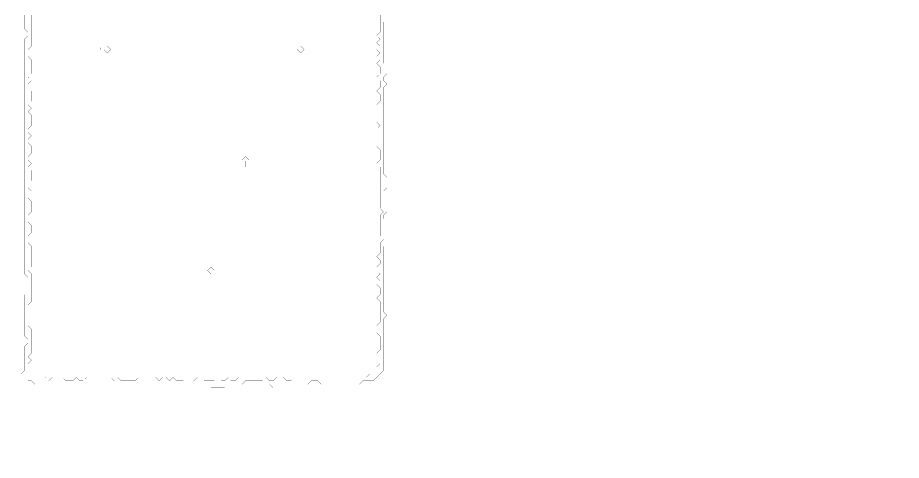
# Model space of a CAD drawing. Header units: metres. Extents: x 0 to 5226, y -5226 to 0.
# Drawn here: x 2608 to 5226, y -5226 to -3914 of the extents above; entities that cross this region are included whole.
import ezdxf

# ---------------------------------------------------------------- set-up
doc = ezdxf.new("R2010")
doc.units = ezdxf.units.M
doc.layers.add('conductor', color=1, linetype='Continuous')
doc.layers.add('substrate', color=5, linetype='Continuous')

msp = doc.modelspace()

# ---------------------------------------------------------------- linework, layer by layer
at = {"layer": 'conductor', "const_width": 0.5}
msp.add_lwpolyline([(2648.7, -3906.5), (2648.7, -3916.8), (2648.7, -3927), (2648.7, -3937.2), (2648.7, -3947.5), (2648.7, -3957.7), (2648.7, -3967.9), (2648.7, -3978.1), (2648.7, -3988.4), (2648.7, -3998.6), (2638.5, -4008.8), (2648.7, -4019), (2638.5, -4029.3), (2648.7, -4039.5), (2648.7, -4049.7), (2648.7, -4059.9), (2648.7, -4070.2), (2648.7, -4080.4), (2638.5, -4090.6), (2648.7, -4100.9), (2638.5, -4111.1), (2638.5, -4121.3), (2648.7, -4131.5), (2648.7, -4141.8), (2648.7, -4152), (2648.7, -4162.2), (2638.5, -4172.4), (2648.7, -4182.7), (2638.5, -4192.9), (2648.7, -4203.1), (2648.7, -4213.3), (2648.7, -4223.6), (2648.7, -4233.8), (2638.5, -4244), (2638.5, -4254.2), (2648.7, -4264.5), (2638.5, -4274.7), (2638.5, -4284.9), (2648.7, -4295.2), (2648.7, -4305.4), (2648.7, -4315.6), (2638.5, -4325.8), (2638.5, -4336.1), (2648.7, -4346.3), (2638.5, -4356.5), (2648.7, -4366.7), (2648.7, -4377), (2648.7, -4387.2), (2648.7, -4397.4), (2638.5, -4407.6), (2638.5, -4417.9), (2648.7, -4428.1), (2638.5, -4438.3), (2638.5, -4448.6), (2648.7, -4458.8), (2648.7, -4469), (2648.7, -4479.2), (2648.7, -4489.5), (2638.5, -4499.7), (2648.7, -4509.9), (2638.5, -4520.1), (2648.7, -4530.4), (2648.7, -4540.6), (2648.7, -4550.8), (2638.5, -4561), (2638.5, -4571.3), (2638.5, -4581.5), (2648.7, -4591.7), (2648.7, -4602), (2648.7, -4612.2), (2648.7, -4622.4), (2648.7, -4632.6), (2648.7, -4642.9), (2648.7, -4653.1), (2638.5, -4663.3), (2648.7, -4673.5), (2648.7, -4683.8), (2648.7, -4694), (2648.7, -4704.2), (2648.7, -4714.4), (2648.7, -4724.7), (2648.7, -4734.9), (2648.7, -4745.1), (2648.7, -4755.4), (2638.5, -4765.6), (2638.5, -4775.8), (2638.5, -4786), (2648.7, -4796.3), (2638.5, -4806.5), (2638.5, -4816.7), (2638.5, -4826.9), (2648.7, -4837.2), (2648.7, -4847.4), (2648.7, -4857.6), (2648.7, -4867.8), (2648.7, -4878.1), (2648.7, -4888.3), (2648.7, -4898.5), (2648.7, -4908.8), (2638.5, -4919), (2648.7, -4929.2), (2638.5, -4939.4), (2638.5, -4949.7), (2638.5, -4959.9), (2648.7, -4970.1), (2658.9, -4980.3), (2669.1, -4980.3), (2679.4, -4980.3), (2689.6, -4980.3), (2699.8, -4990.6), (2710, -4980.3), (2720.3, -4980.3), (2730.5, -4980.3), (2740.7, -4980.3), (2750.9, -4990.6), (2761.2, -4990.6), (2771.4, -4990.6), (2781.6, -4980.3), (2791.9, -4990.6), (2802.1, -4990.6), (2812.3, -4980.3), (2822.5, -4980.3), (2832.8, -4980.3), (2843, -4980.3), (2853.2, -4980.3), (2863.4, -4980.3), (2873.7, -4980.3), (2883.9, -4980.3), (2894.1, -4990.6), (2904.3, -4980.3), (2914.6, -4990.6), (2924.8, -4990.6), (2935, -4990.6), (2945.2, -4990.6), (2955.5, -4990.6), (2965.7, -4980.3), (2975.9, -4980.3), (2986.2, -4980.3), (2996.4, -4980.3), (3006.6, -4980.3), (3016.8, -4980.3), (3027.1, -4990.6), (3037.3, -4980.3), (3047.5, -4980.3), (3057.7, -4990.6), (3068, -4980.3), (3078.2, -4990.6), (3088.4, -4990.6), (3098.6, -4990.6), (3108.9, -4980.3), (3119.1, -4980.3), (3129.3, -4990.6), (3139.6, -4980.3), (3149.8, -4980.3), (3160, -4990.6), (3170.2, -4990.6), (3180.5, -4990.6), (3190.7, -4990.6), (3200.9, -5000.8), (3211.1, -4990.6), (3221.4, -4990.6), (3231.6, -4980.3), (3241.8, -4990.6), (3252, -4990.6), (3262.3, -4980.3), (3272.5, -4980.3), (3282.7, -4980.3), (3293, -4980.3), (3303.2, -4980.3), (3313.4, -4980.3), (3323.6, -4980.3), (3333.9, -4980.3), (3344.1, -4980.3), (3354.3, -4990.6), (3364.5, -4990.6), (3374.8, -4980.3), (3385, -4980.3), (3395.2, -4980.3), (3405.4, -4990.6), (3415.7, -4990.6), (3425.9, -4980.3), (3436.1, -4980.3), (3446.4, -4980.3), (3456.6, -4980.3), (3466.8, -4980.3), (3477, -4980.3), (3487.3, -4980.3), (3497.5, -4980.3), (3507.7, -4980.3), (3517.9, -4980.3), (3528.2, -4980.3), (3538.4, -4980.3), (3548.6, -4980.3), (3558.8, -4980.3), (3569.1, -4980.3), (3579.3, -4980.3), (3589.5, -4980.3), (3599.8, -4980.3), (3610, -4980.3), (3620.2, -4980.3), (3630.4, -4980.3), (3640.7, -4980.3), (3650.9, -4970.1), (3661.1, -4970.1), (3671.3, -4959.9), (3671.3, -4949.7), (3681.6, -4939.4), (3671.3, -4929.2), (3671.3, -4919), (3671.3, -4908.8), (3681.6, -4898.5), (3681.6, -4888.3), (3681.6, -4878.1), (3681.6, -4867.8), (3681.6, -4857.6), (3671.3, -4847.4), (3671.3, -4837.2), (3671.3, -4826.9), (3681.6, -4816.7), (3681.6, -4806.5), (3681.6, -4796.3), (3681.6, -4786), (3681.6, -4775.8), (3681.6, -4765.6), (3681.6, -4755.4), (3671.3, -4745.1), (3681.6, -4734.9), (3681.6, -4724.7), (3681.6, -4714.4), (3671.3, -4704.2), (3681.6, -4694), (3671.3, -4683.8), (3681.6, -4673.5), (3671.3, -4663.3), (3671.3, -4653.1), (3681.6, -4642.9), (3681.6, -4632.6), (3671.3, -4622.4), (3681.6, -4612.2), (3681.6, -4602), (3681.6, -4591.7), (3681.6, -4581.5), (3691.8, -4571.3), (3681.6, -4561), (3681.6, -4550.8), (3681.6, -4540.6), (3681.6, -4530.4), (3681.6, -4520.1), (3681.6, -4509.9), (3681.6, -4499.7), (3691.8, -4489.5), (3681.6, -4479.2), (3681.6, -4469), (3681.6, -4458.8), (3681.6, -4448.6), (3681.6, -4438.3), (3681.6, -4428.1), (3681.6, -4417.9), (3681.6, -4407.6), (3681.6, -4397.4), (3681.6, -4387.2), (3681.6, -4377), (3681.6, -4366.7), (3681.6, -4356.5), (3671.3, -4346.3), (3681.6, -4336.1), (3681.6, -4325.8), (3681.6, -4315.6), (3681.6, -4305.4), (3671.3, -4295.2), (3671.3, -4284.9), (3671.3, -4274.7), (3671.3, -4264.5), (3671.3, -4254.2), (3671.3, -4244), (3681.6, -4233.8), (3671.3, -4223.6), (3671.3, -4213.3), (3671.3, -4203.1), (3671.3, -4192.9), (3671.3, -4182.7), (3671.3, -4172.4), (3681.6, -4162.2), (3681.6, -4152), (3681.6, -4141.8), (3671.3, -4131.5), (3681.6, -4121.3), (3681.6, -4111.1), (3681.6, -4100.9), (3671.3, -4090.6), (3681.6, -4080.4), (3681.6, -4070.2), (3681.6, -4059.9), (3671.3, -4049.7), (3681.6, -4039.5), (3671.3, -4029.3), (3681.6, -4019), (3671.3, -4008.8), (3681.6, -3998.6), (3671.3, -3988.4), (3681.6, -3978.1), (3671.3, -3967.9), (3681.6, -3957.7), (3681.6, -3947.5), (3681.6, -3937.2), (3681.6, -3927), (3681.6, -3916.8), (3681.6, -3906.5)], dxfattribs=at)
for points in [[(2843, -3998.6), (2853.2, -3988.4), (2863.4, -3998.6), (2863.4, -4008.8), (2853.2, -4019), (2843, -4008.8)], [(2863.4, -4008.8), (2873.7, -3998.6), (2883.9, -4008.8), (2873.7, -4019)], [(3436.1, -4008.8), (3446.4, -3998.6), (3456.6, -4008.8), (3446.4, -4019)], [(3272.5, -4336.1), (3282.7, -4325.8), (3293, -4336.1), (3293, -4346.3), (3293, -4356.5), (3282.7, -4366.7), (3272.5, -4356.5), (3272.5, -4346.3)], [(3170.2, -4663.3), (3180.5, -4653.1), (3190.7, -4663.3), (3180.5, -4673.5)]]:
    msp.add_lwpolyline(points, close=True, dxfattribs=at)
at = {"layer": 'substrate', "const_width": 0.5}
for points in [[(2597.5, -5225.8), (2607.8, -5225.8), (2618, -5225.8), (2628.2, -5225.8), (2638.5, -5225.8), (2648.7, -5225.8), (2658.9, -5225.8), (2669.1, -5225.8), (2679.4, -5225.8), (2689.6, -5225.8), (2699.8, -5225.8), (2710, -5225.8), (2720.3, -5225.8), (2730.5, -5225.8), (2740.7, -5225.8), (2750.9, -5225.8), (2761.2, -5225.8), (2771.4, -5225.8), (2781.6, -5225.8), (2791.9, -5225.8), (2802.1, -5225.8), (2812.3, -5225.8), (2822.5, -5225.8), (2832.8, -5225.8), (2843, -5225.8), (2853.2, -5225.8), (2863.4, -5225.8), (2873.7, -5225.8), (2883.9, -5225.8), (2894.1, -5225.8), (2904.3, -5225.8), (2914.6, -5225.8), (2924.8, -5225.8), (2935, -5225.8), (2945.2, -5225.8), (2955.5, -5225.8), (2965.7, -5225.8), (2975.9, -5225.8), (2986.2, -5225.8), (2996.4, -5225.8), (3006.6, -5225.8), (3016.8, -5225.8), (3027.1, -5225.8), (3037.3, -5225.8), (3047.5, -5225.8), (3057.7, -5225.8), (3068, -5225.8), (3078.2, -5225.8), (3088.4, -5225.8), (3098.6, -5225.8), (3108.9, -5225.8), (3119.1, -5225.8), (3129.3, -5225.8), (3139.6, -5225.8), (3149.8, -5225.8), (3160, -5225.8), (3170.2, -5225.8), (3180.5, -5225.8), (3190.7, -5225.8), (3200.9, -5225.8), (3211.1, -5225.8), (3221.4, -5225.8), (3231.6, -5225.8), (3241.8, -5225.8), (3252, -5225.8), (3262.3, -5225.8), (3272.5, -5225.8), (3282.7, -5225.8), (3293, -5225.8), (3303.2, -5225.8), (3313.4, -5225.8), (3323.6, -5225.8), (3333.9, -5225.8), (3344.1, -5225.8), (3354.3, -5225.8), (3364.5, -5225.8), (3374.8, -5225.8), (3385, -5225.8), (3395.2, -5225.8), (3405.4, -5225.8), (3415.7, -5225.8), (3425.9, -5225.8), (3436.1, -5225.8), (3446.4, -5225.8), (3456.6, -5225.8), (3466.8, -5225.8), (3477, -5225.8), (3487.3, -5225.8), (3497.5, -5225.8), (3507.7, -5225.8), (3517.9, -5225.8), (3528.2, -5225.8), (3538.4, -5225.8), (3548.6, -5225.8), (3558.8, -5225.8), (3569.1, -5225.8), (3579.3, -5225.8), (3589.5, -5225.8), (3599.8, -5225.8), (3610, -5225.8), (3620.2, -5225.8), (3630.4, -5225.8), (3640.7, -5225.8), (3650.9, -5225.8), (3661.1, -5225.8), (3671.3, -5225.8), (3681.6, -5225.8), (3691.8, -5225.8), (3702, -5225.8), (3712.2, -5225.8), (3722.5, -5225.8), (3732.7, -5225.8), (3742.9, -5225.8), (3753.1, -5225.8), (3763.4, -5225.8), (3773.6, -5225.8), (3783.8, -5225.8), (3794.1, -5225.8), (3804.3, -5225.8), (3814.5, -5225.8), (3824.7, -5225.8), (3835, -5225.8), (3845.2, -5225.8), (3855.4, -5225.8), (3865.6, -5225.8), (3875.9, -5225.8), (3886.1, -5225.8), (3896.3, -5225.8), (3906.5, -5225.8), (3916.8, -5225.8), (3927, -5225.8), (3937.2, -5225.8), (3947.5, -5225.8), (3957.7, -5225.8), (3967.9, -5225.8), (3978.1, -5225.8), (3988.4, -5225.8), (3998.6, -5225.8), (4008.8, -5225.8), (4019, -5225.8), (4029.3, -5225.8), (4039.5, -5225.8), (4049.7, -5225.8), (4059.9, -5225.8), (4070.2, -5225.8), (4080.4, -5225.8), (4090.6, -5225.8), (4100.9, -5225.8), (4111.1, -5225.8), (4121.3, -5225.8), (4131.5, -5225.8), (4141.8, -5225.8), (4152, -5225.8), (4162.2, -5225.8), (4172.4, -5225.8), (4182.7, -5225.8), (4192.9, -5225.8), (4203.1, -5225.8), (4213.3, -5225.8), (4223.6, -5225.8), (4233.8, -5225.8), (4244, -5225.8), (4254.2, -5225.8), (4264.5, -5225.8), (4274.7, -5225.8), (4284.9, -5225.8), (4295.2, -5225.8), (4305.4, -5225.8), (4315.6, -5225.8), (4325.8, -5225.8), (4336.1, -5225.8), (4346.3, -5225.8), (4356.5, -5225.8), (4366.7, -5225.8), (4377, -5225.8), (4387.2, -5225.8), (4397.4, -5225.8), (4407.6, -5225.8), (4417.9, -5225.8), (4428.1, -5225.8), (4438.3, -5225.8), (4448.6, -5225.8), (4458.8, -5225.8), (4469, -5225.8), (4479.2, -5225.8), (4489.5, -5225.8), (4499.7, -5225.8), (4509.9, -5225.8), (4520.1, -5225.8), (4530.4, -5225.8), (4540.6, -5225.8), (4550.8, -5225.8), (4561, -5225.8), (4571.3, -5225.8), (4581.5, -5225.8), (4591.7, -5225.8), (4602, -5225.8), (4612.2, -5225.8), (4622.4, -5225.8), (4632.6, -5225.8), (4642.9, -5225.8), (4653.1, -5225.8), (4663.3, -5225.8), (4673.5, -5225.8), (4683.8, -5225.8), (4694, -5225.8), (4704.2, -5225.8), (4714.4, -5225.8), (4724.7, -5225.8), (4734.9, -5225.8), (4745.1, -5225.8), (4755.4, -5225.8), (4765.6, -5225.8), (4775.8, -5225.8), (4786, -5225.8), (4796.3, -5225.8), (4806.5, -5225.8), (4816.7, -5225.8), (4826.9, -5225.8), (4837.2, -5225.8), (4847.4, -5225.8), (4857.6, -5225.8), (4867.8, -5225.8), (4878.1, -5225.8), (4888.3, -5225.8), (4898.5, -5225.8), (4908.8, -5225.8), (4919, -5225.8), (4929.2, -5225.8), (4939.4, -5225.8), (4949.7, -5225.8), (4959.9, -5225.8), (4970.1, -5225.8), (4980.3, -5225.8), (4990.6, -5225.8), (5000.8, -5225.8), (5011, -5225.8), (5021.2, -5225.8), (5031.5, -5225.8), (5041.7, -5225.8), (5051.9, -5225.8), (5062.1, -5225.8), (5072.4, -5225.8), (5082.6, -5225.8), (5092.8, -5225.8), (5103.1, -5225.8), (5113.3, -5225.8), (5123.5, -5225.8), (5133.7, -5225.8), (5144, -5225.8), (5154.2, -5225.8), (5164.4, -5225.8), (5174.6, -5225.8), (5184.9, -5225.8), (5195.1, -5225.8), (5205.3, -5225.8), (5215.5, -5225.8), (5225.8, -5225.8), (5225.8, -5215.5), (5225.8, -5205.3), (5225.8, -5195.1), (5225.8, -5184.9), (5225.8, -5174.6), (5225.8, -5164.4), (5225.8, -5154.2), (5225.8, -5144), (5225.8, -5133.7), (5225.8, -5123.5), (5225.8, -5113.3), (5225.8, -5103.1), (5225.8, -5092.8), (5225.8, -5082.6), (5225.8, -5072.4), (5225.8, -5062.1), (5225.8, -5051.9), (5225.8, -5041.7), (5225.8, -5031.5), (5225.8, -5021.2), (5225.8, -5011), (5225.8, -5000.8), (5225.8, -4990.6), (5225.8, -4980.3), (5225.8, -4970.1), (5225.8, -4959.9), (5225.8, -4949.7), (5225.8, -4939.4), (5225.8, -4929.2), (5225.8, -4919), (5225.8, -4908.8), (5225.8, -4898.5), (5225.8, -4888.3), (5225.8, -4878.1), (5225.8, -4867.8), (5225.8, -4857.6), (5225.8, -4847.4), (5225.8, -4837.2), (5225.8, -4826.9), (5225.8, -4816.7), (5225.8, -4806.5), (5225.8, -4796.3), (5225.8, -4786), (5225.8, -4775.8), (5225.8, -4765.6), (5225.8, -4755.4), (5225.8, -4745.1), (5225.8, -4734.9), (5225.8, -4724.7), (5225.8, -4714.4), (5225.8, -4704.2), (5225.8, -4694), (5225.8, -4683.8), (5225.8, -4673.5), (5225.8, -4663.3), (5225.8, -4653.1), (5225.8, -4642.9), (5225.8, -4632.6), (5225.8, -4622.4), (5225.8, -4612.2), (5225.8, -4602), (5225.8, -4591.7), (5225.8, -4581.5), (5225.8, -4571.3), (5225.8, -4561), (5225.8, -4550.8), (5225.8, -4540.6), (5225.8, -4530.4), (5225.8, -4520.1), (5225.8, -4509.9), (5225.8, -4499.7), (5225.8, -4489.5), (5225.8, -4479.2), (5225.8, -4469), (5225.8, -4458.8), (5225.8, -4448.6), (5225.8, -4438.3), (5225.8, -4428.1), (5225.8, -4417.9), (5225.8, -4407.6), (5225.8, -4397.4), (5225.8, -4387.2), (5225.8, -4377), (5225.8, -4366.7), (5225.8, -4356.5), (5225.8, -4346.3), (5225.8, -4336.1), (5225.8, -4325.8), (5225.8, -4315.6), (5225.8, -4305.4), (5225.8, -4295.2), (5225.8, -4284.9), (5225.8, -4274.7), (5225.8, -4264.5), (5225.8, -4254.2), (5225.8, -4244), (5225.8, -4233.8), (5225.8, -4223.6), (5225.8, -4213.3), (5225.8, -4203.1), (5225.8, -4192.9), (5225.8, -4182.7), (5225.8, -4172.4), (5225.8, -4162.2), (5225.8, -4152), (5225.8, -4141.8), (5225.8, -4131.5), (5225.8, -4121.3), (5225.8, -4111.1), (5225.8, -4100.9), (5225.8, -4090.6), (5225.8, -4080.4), (5225.8, -4070.2), (5225.8, -4059.9), (5225.8, -4049.7), (5225.8, -4039.5), (5225.8, -4029.3), (5225.8, -4019), (5225.8, -4008.8), (5225.8, -3998.6), (5225.8, -3988.4), (5225.8, -3978.1), (5225.8, -3967.9), (5225.8, -3957.7), (5225.8, -3947.5), (5225.8, -3937.2), (5225.8, -3927), (5225.8, -3916.8), (5225.8, -3906.5)], [(3702, -3906.5), (3702, -3916.8), (3691.8, -3927), (3691.8, -3937.2), (3691.8, -3947.5), (3691.8, -3957.7), (3691.8, -3967.9), (3691.8, -3978.1), (3691.8, -3988.4), (3691.8, -3998.6), (3691.8, -4008.8), (3691.8, -4019), (3691.8, -4029.3), (3691.8, -4039.5), (3691.8, -4049.7), (3702, -4059.9), (3702, -4070.2), (3702, -4080.4), (3691.8, -4090.6), (3691.8, -4100.9), (3702, -4111.1), (3691.8, -4121.3), (3691.8, -4131.5), (3691.8, -4141.8), (3691.8, -4152), (3691.8, -4162.2), (3691.8, -4172.4), (3691.8, -4182.7), (3691.8, -4192.9), (3691.8, -4203.1), (3691.8, -4213.3), (3691.8, -4223.6), (3691.8, -4233.8), (3691.8, -4244), (3691.8, -4254.2), (3691.8, -4264.5), (3691.8, -4274.7), (3691.8, -4284.9), (3691.8, -4295.2), (3691.8, -4305.4), (3691.8, -4315.6), (3691.8, -4325.8), (3691.8, -4336.1), (3691.8, -4346.3), (3691.8, -4356.5), (3691.8, -4366.7), (3691.8, -4377), (3702, -4387.2), (3702, -4397.4), (3702, -4407.6), (3702, -4417.9), (3691.8, -4428.1), (3702, -4438.3), (3702, -4448.6), (3702, -4458.8), (3702, -4469), (3702, -4479.2), (3702, -4489.5), (3691.8, -4499.7), (3691.8, -4509.9), (3702, -4520.1), (3702, -4530.4), (3702, -4540.6), (3702, -4550.8), (3702, -4561), (3702, -4571.3), (3702, -4581.5), (3691.8, -4591.7), (3691.8, -4602), (3691.8, -4612.2), (3691.8, -4622.4), (3691.8, -4632.6), (3691.8, -4642.9), (3691.8, -4653.1), (3691.8, -4663.3), (3691.8, -4673.5), (3691.8, -4683.8), (3691.8, -4694), (3691.8, -4704.2), (3691.8, -4714.4), (3691.8, -4724.7), (3691.8, -4734.9), (3691.8, -4745.1), (3691.8, -4755.4), (3691.8, -4765.6), (3691.8, -4775.8), (3691.8, -4786), (3702, -4796.3), (3691.8, -4806.5), (3691.8, -4816.7), (3691.8, -4826.9), (3691.8, -4837.2), (3691.8, -4847.4), (3691.8, -4857.6), (3691.8, -4867.8), (3691.8, -4878.1), (3691.8, -4888.3), (3691.8, -4898.5), (3691.8, -4908.8), (3691.8, -4919), (3691.8, -4929.2), (3691.8, -4939.4), (3691.8, -4949.7), (3691.8, -4959.9), (3681.6, -4970.1), (3671.3, -4980.3), (3661.1, -4990.6), (3650.9, -4990.6), (3640.7, -4990.6), (3630.4, -4990.6), (3620.2, -5000.8), (3610, -5000.8), (3599.8, -5000.8), (3589.5, -5000.8), (3579.3, -5000.8), (3569.1, -5000.8), (3558.8, -5000.8), (3548.6, -5000.8), (3538.4, -5000.8), (3528.2, -5000.8), (3517.9, -5000.8), (3507.7, -5000.8), (3497.5, -4990.6), (3487.3, -4990.6), (3477, -4990.6), (3466.8, -5000.8), (3456.6, -5000.8), (3446.4, -5000.8), (3436.1, -5000.8), (3425.9, -5000.8), (3415.7, -5000.8), (3405.4, -5000.8), (3395.2, -5000.8), (3385, -5000.8), (3374.8, -5000.8), (3364.5, -5011), (3354.3, -5000.8), (3344.1, -5000.8), (3333.9, -4990.6), (3323.6, -4990.6), (3313.4, -4990.6), (3303.2, -4990.6), (3293, -4990.6), (3282.7, -4990.6), (3272.5, -5000.8), (3262.3, -5000.8), (3252, -5000.8), (3241.8, -5000.8), (3231.6, -5000.8), (3221.4, -5011), (3211.1, -5011), (3200.9, -5011), (3190.7, -5011), (3180.5, -5011), (3170.2, -5000.8), (3160, -5000.8), (3149.8, -5000.8), (3139.6, -5000.8), (3129.3, -5000.8), (3119.1, -5000.8), (3108.9, -5000.8), (3098.6, -5000.8), (3088.4, -5000.8), (3078.2, -5000.8), (3068, -5000.8), (3057.7, -5000.8), (3047.5, -5000.8), (3037.3, -5000.8), (3027.1, -5000.8), (3016.8, -5000.8), (3006.6, -5000.8), (2996.4, -5000.8), (2986.2, -5000.8), (2975.9, -5000.8), (2965.7, -5000.8), (2955.5, -5000.8), (2945.2, -5000.8), (2935, -5000.8), (2924.8, -5000.8), (2914.6, -5000.8), (2904.3, -5000.8), (2894.1, -5000.8), (2883.9, -5000.8), (2873.7, -5000.8), (2863.4, -5000.8), (2853.2, -5000.8), (2843, -5000.8), (2832.8, -5000.8), (2822.5, -5000.8), (2812.3, -5000.8), (2802.1, -5000.8), (2791.9, -5000.8), (2781.6, -5000.8), (2771.4, -5000.8), (2761.2, -5000.8), (2750.9, -5000.8), (2740.7, -5000.8), (2730.5, -5000.8), (2720.3, -5000.8), (2710, -5000.8), (2699.8, -5000.8), (2689.6, -5000.8), (2679.4, -5000.8), (2669.1, -5000.8), (2658.9, -5000.8), (2648.7, -4990.6), (2638.5, -4990.6), (2628.2, -4980.3), (2618, -4970.1), (2628.2, -4959.9), (2628.2, -4949.7), (2628.2, -4939.4), (2628.2, -4929.2), (2628.2, -4919), (2628.2, -4908.8), (2628.2, -4898.5), (2628.2, -4888.3), (2638.5, -4878.1), (2638.5, -4867.8), (2628.2, -4857.6), (2628.2, -4847.4), (2628.2, -4837.2), (2628.2, -4826.9), (2628.2, -4816.7), (2628.2, -4806.5), (2628.2, -4796.3), (2628.2, -4786), (2628.2, -4775.8), (2628.2, -4765.6), (2628.2, -4755.4), (2628.2, -4745.1), (2628.2, -4734.9), (2638.5, -4724.7), (2638.5, -4714.4), (2638.5, -4704.2), (2638.5, -4694), (2638.5, -4683.8), (2628.2, -4673.5), (2628.2, -4663.3), (2628.2, -4653.1), (2628.2, -4642.9), (2628.2, -4632.6), (2628.2, -4622.4), (2628.2, -4612.2), (2628.2, -4602), (2628.2, -4591.7), (2628.2, -4581.5), (2628.2, -4571.3), (2628.2, -4561), (2628.2, -4550.8), (2628.2, -4540.6), (2628.2, -4530.4), (2628.2, -4520.1), (2628.2, -4509.9), (2628.2, -4499.7), (2628.2, -4489.5), (2628.2, -4479.2), (2628.2, -4469), (2628.2, -4458.8), (2628.2, -4448.6), (2628.2, -4438.3), (2628.2, -4428.1), (2628.2, -4417.9), (2628.2, -4407.6), (2628.2, -4397.4), (2628.2, -4387.2), (2628.2, -4377), (2628.2, -4366.7), (2628.2, -4356.5), (2628.2, -4346.3), (2628.2, -4336.1), (2628.2, -4325.8), (2628.2, -4315.6), (2628.2, -4305.4), (2628.2, -4295.2), (2628.2, -4284.9), (2628.2, -4274.7), (2628.2, -4264.5), (2628.2, -4254.2), (2628.2, -4244), (2628.2, -4233.8), (2628.2, -4223.6), (2628.2, -4213.3), (2628.2, -4203.1), (2628.2, -4192.9), (2628.2, -4182.7), (2628.2, -4172.4), (2628.2, -4162.2), (2628.2, -4152), (2628.2, -4141.8), (2628.2, -4131.5), (2628.2, -4121.3), (2628.2, -4111.1), (2628.2, -4100.9), (2628.2, -4090.6), (2628.2, -4080.4), (2628.2, -4070.2), (2628.2, -4059.9), (2628.2, -4049.7), (2628.2, -4039.5), (2628.2, -4029.3), (2628.2, -4019), (2628.2, -4008.8), (2628.2, -3998.6), (2628.2, -3988.4), (2628.2, -3978.1), (2638.5, -3967.9), (2638.5, -3957.7), (2628.2, -3947.5), (2628.2, -3937.2), (2628.2, -3927), (2628.2, -3916.8), (2628.2, -3906.5)]]:
    msp.add_lwpolyline(points, dxfattribs=at)
for points in [[(2853.2, -3998.6), (2853.2, -4008.8)], [(2873.7, -4008.8)], [(3446.4, -4008.8)], [(3282.7, -4336.1), (3282.7, -4346.3), (3282.7, -4356.5), (3282.7, -4346.3)], [(3180.5, -4663.3)]]:
    msp.add_lwpolyline(points, close=True, dxfattribs=at)

doc.saveas('drawing.dxf')
